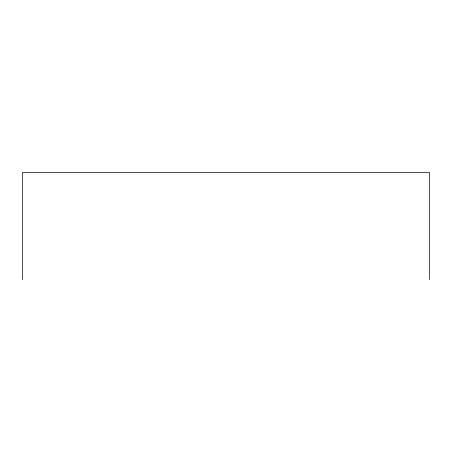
<?xml version="1.0" encoding="UTF-8"?>
<svg xmlns="http://www.w3.org/2000/svg" width="452" height="452" viewBox="0 0 452 452"><rect width="100%" height="100%" fill="white"/><g stroke="black" fill="none" stroke-linecap="round" stroke-linejoin="round"><path stroke-width="0.68" d="M429.4 279.63L429.4 172.37L22.6 172.37L22.6 279.63"/></g></svg>
